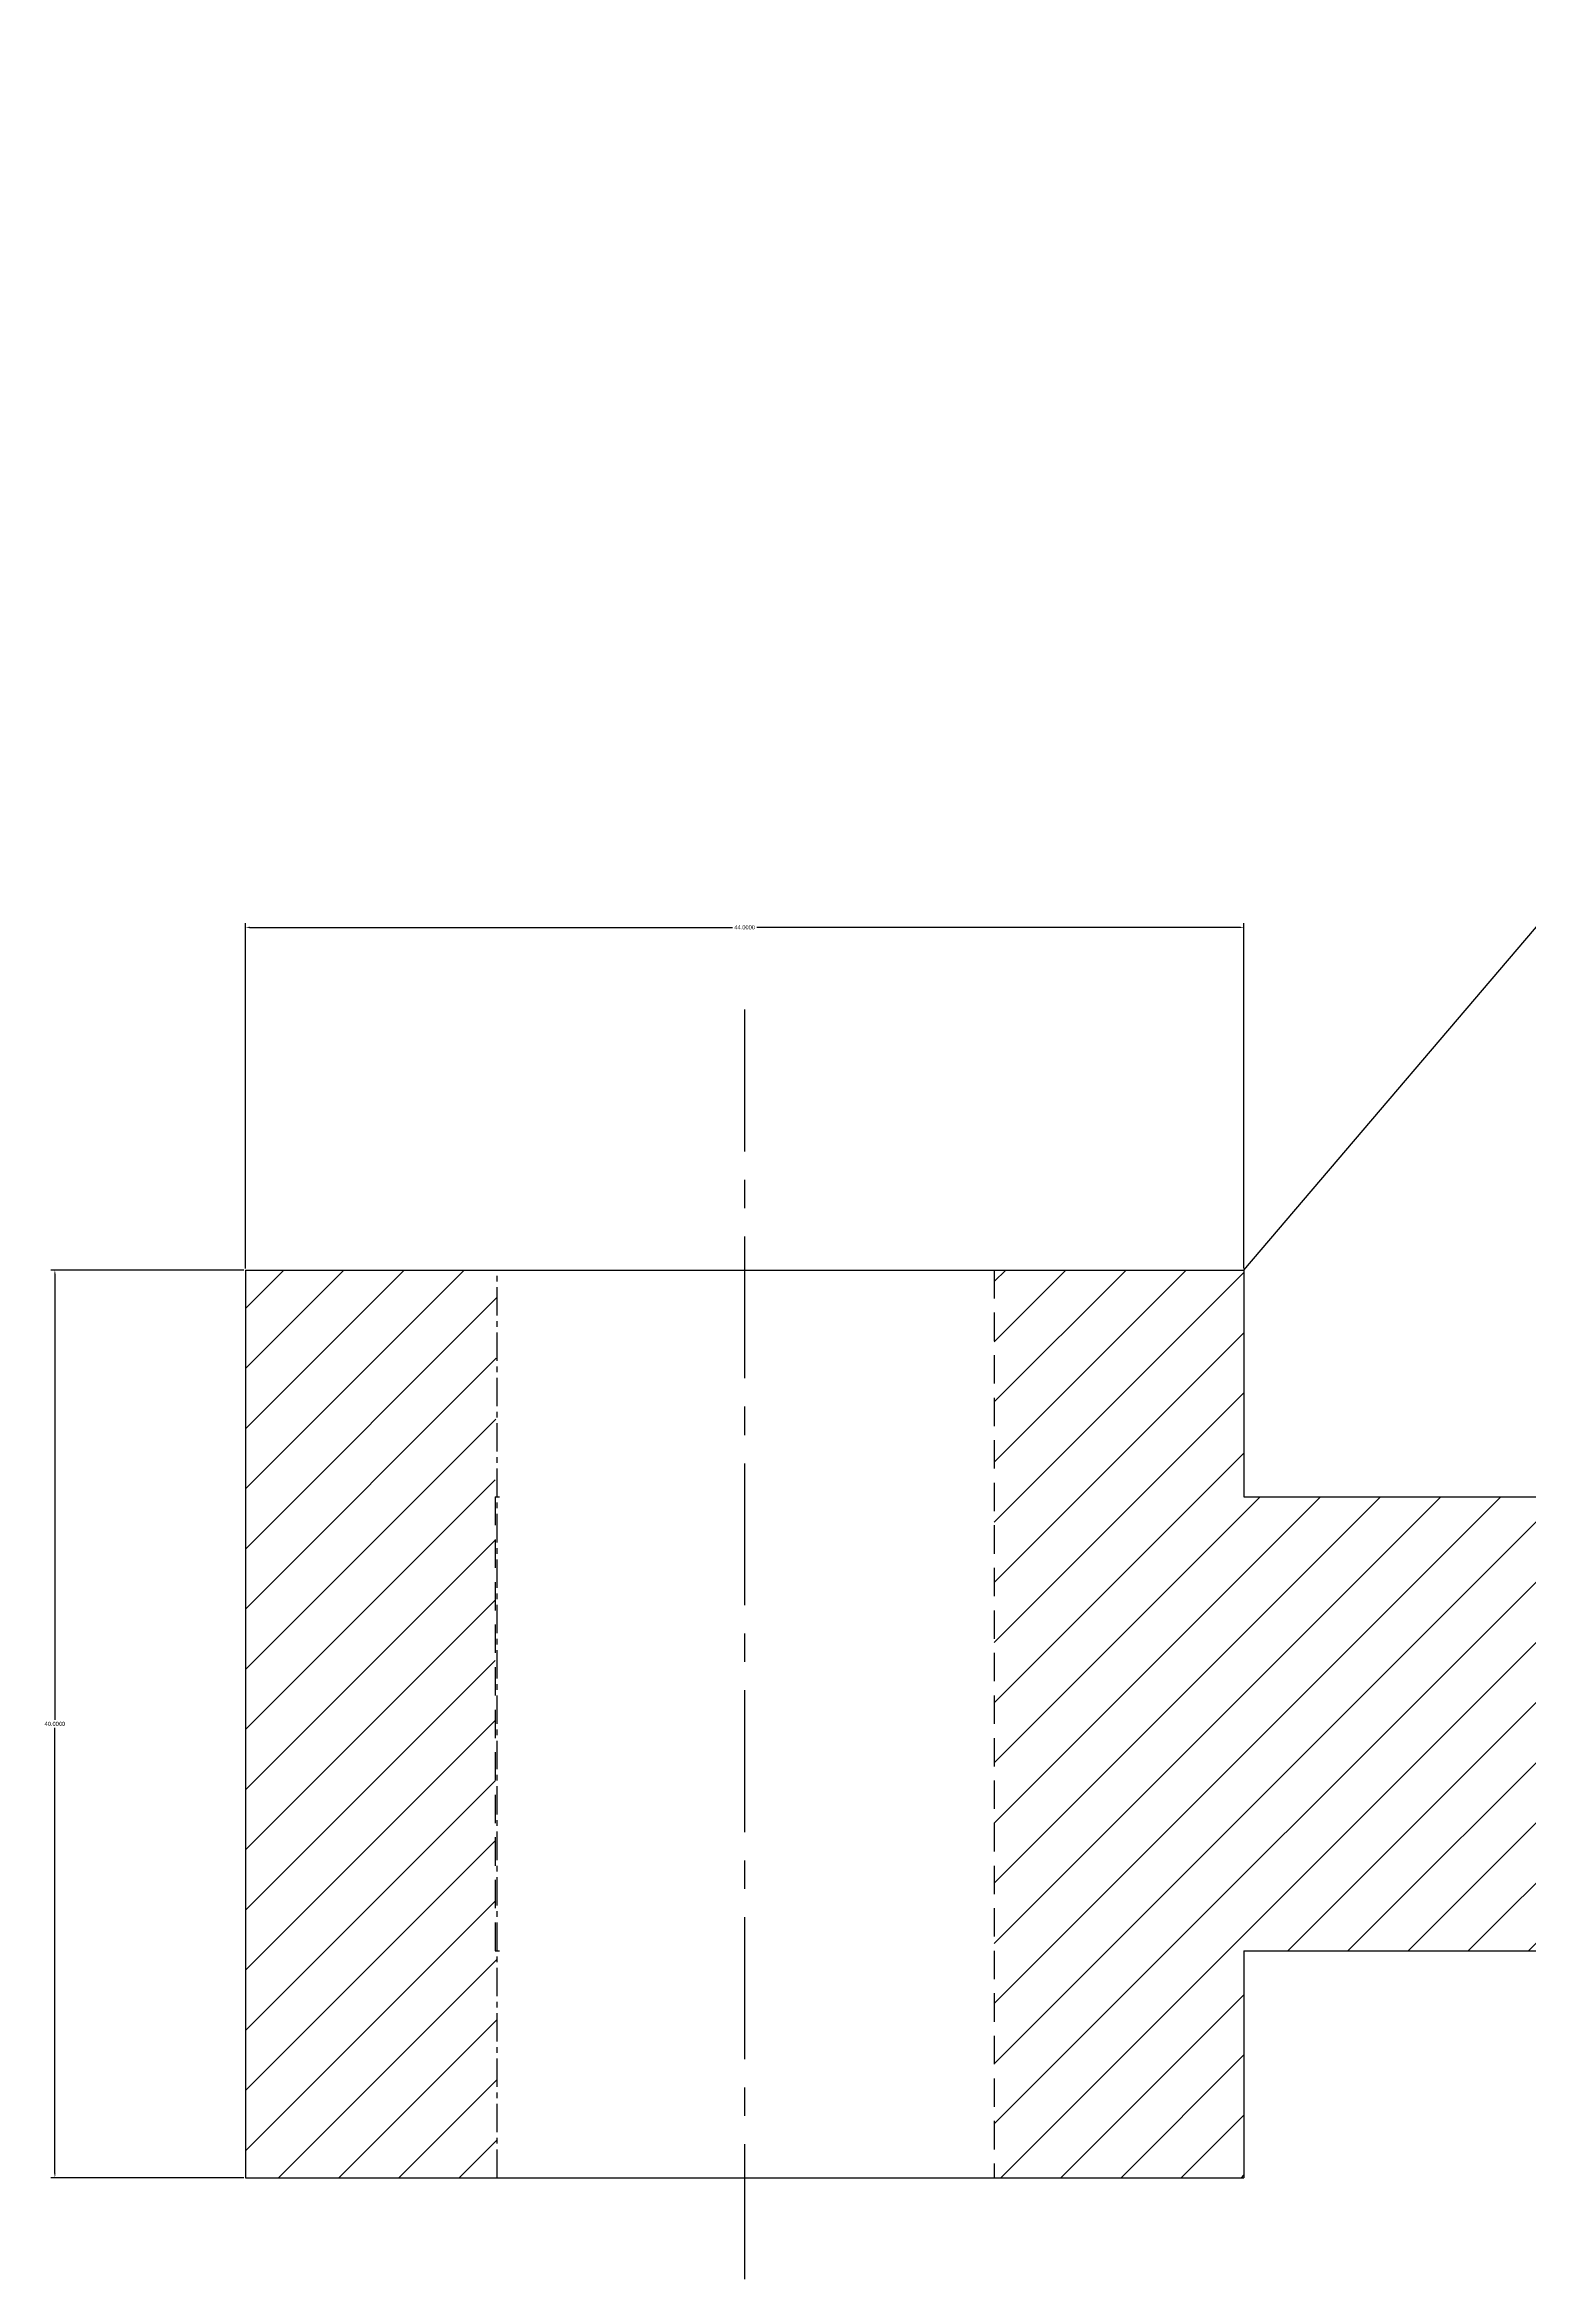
# Model space of a CAD drawing. Header units: millimetres. Extents: x -141 to 183, y -135 to 116.
# Drawn here: x -140.8 to -75.4, y 5.5 to 104 of the extents above; entities that cross this region are included whole.
import ezdxf

# ---------------------------------------------------------------- set-up
doc = ezdxf.new("R2010")
doc.units = ezdxf.units.MM
doc.header["$MEASUREMENT"] = 0
doc.linetypes.add('CENTER', pattern=[2, 1.25, -0.25, 0.25, -0.25])
doc.linetypes.add('HIDDEN', pattern=[0.375, 0.25, -0.125])
doc.styles.get("Standard").update_dxf_attribs({"font": 'arial.ttf'})
doc.dimstyles.get("Standard").update_dxf_attribs({"dimtxt": 0.18, "dimasz": 0.18, "dimexe": 0.18, "dimexo": 0.0625, "dimgap": 0.09, "dimtad": 0, "dimtih": 1, "dimtoh": 1, "dimdec": 4, "dimzin": 0, "dimdsep": 46, "dimtxsty": 'Standard', "dimcen": 0.09, "dimadec": 0, "dimazin": 0, "dimtfac": 1, "dimtdec": 4, "dimtofl": 0, "dimtmove": 0, "dimatfit": 3, "dimfxl": 1, "dimtolj": 1, "dimtzin": 0, "dimarcsym": 0})

# ---------------------------------------------------------------- blocks, each defined once
blk = doc.blocks.new('*D4')
at = {"color": 0, "lineweight": -2, "transparency": 16777216}
for p, q in [((-132, 50.062), (-132, 65.282)), ((-131.82, 65.102), (-110.537, 65.102)), ((-88.18, 65.102), (-109.463, 65.102)), ((-88, 50.062), (-88, 65.282))]:
    blk.add_line(p, q, dxfattribs=at)
at = {"color": 0, "transparency": 16777216}
for points in [[(-131.82, 65.132), (-131.82, 65.072), (-132, 65.102)], [(-88.18, 65.132), (-88.18, 65.072), (-88, 65.102)]]:
    blk.add_solid(points, dxfattribs=at)
at = {"layer": 'Defpoints', "color": 0, "transparency": 16777216}
for p in [(-88, 65.102), (-132, 50), (-88, 50)]:
    blk.add_point(p, dxfattribs=at)
at = {"color": 0, "transparency": 16777216, "insert": (-110, 65.102), "char_height": 0.18, "attachment_point": 5}
blk.add_mtext('\\A1;44.0000', dxfattribs=at)
blk = doc.blocks.new('*D10')
at = {"color": 0, "lineweight": -2, "transparency": 16777216}
for p, q in [((-132.063, 50), (-140.577, 50)), ((-140.397, 49.82), (-140.397, 30.182)), ((-140.397, 10.18), (-140.397, 29.818)), ((-132.063, 10), (-140.577, 10))]:
    blk.add_line(p, q, dxfattribs=at)
at = {"color": 0, "transparency": 16777216}
for points in [[(-140.427, 49.82), (-140.367, 49.82), (-140.397, 50)], [(-140.427, 10.18), (-140.367, 10.18), (-140.397, 10)]]:
    blk.add_solid(points, dxfattribs=at)
at = {"layer": 'Defpoints', "color": 0, "transparency": 16777216}
for p in [(-132, 50), (-140.397, 10), (-132, 10)]:
    blk.add_point(p, dxfattribs=at)
at = {"color": 0, "transparency": 16777216, "insert": (-140.397, 30), "char_height": 0.18, "attachment_point": 5}
blk.add_mtext('\\A1;40.0000', dxfattribs=at)

msp = doc.modelspace()

# ---------------------------------------------------------------- hatches: boundary and pattern name
at = {"linetype": 'CENTER'}
h = msp.add_hatch(dxfattribs=at)
h.set_pattern_fill('ANSI31', color=256, scale=15)
h.paths.add_polyline_path([(-28, 104), (-42, 104), (-42, 40), (-88, 40), (-88, 50), (-99, 50), (-99, 10), (-88, 10), (-88, 20), (-28, 20), (-28, 40)])
h.paths.add_polyline_path([(-121, 40), (-120.90736, 50), (-132, 50), (-132, 10), (-120.90736, 10), (-120.90736, 20), (-121, 20)])

# ---------------------------------------------------------------- linework, layer by layer
for p, q in [((-88, 50), (-42, 104)), ((-132, 50), (-132, 10)), ((-132, 50), (-88, 50)), ((-88, 50), (-88, 40)), ((-121, 40), (-120.79955, 40)), ((-88, 40), (-42, 40)), ((-121, 20), (-120.79955, 20)), ((-88, 20), (-88, 10)), ((-88, 20), (-10, 20)), ((-132, 10), (-88, 10))]:
    msp.add_line(p, q)
at = {"color": 30, "linetype": 'CENTER', "ltscale": 5, "true_color": 0xf26722}
msp.add_line((-110, 61.47901), (-110, 5.52223), dxfattribs=at)
at = {"linetype": 'CENTER'}
msp.add_line((-120.90736, 10), (-120.90736, 50), dxfattribs=at)
at = {"linetype": 'HIDDEN', "ltscale": 5}
for p, q in [((-99, 50), (-99, 10)), ((-88, 50), (-88, 40)), ((-121, 40), (-121, 20)), ((-88, 20), (-88, 10))]:
    msp.add_line(p, q, dxfattribs=at)

# ---------------------------------------------------------------- dimensions: what is measured, and where the dimension line sits
at = {"color": 32, "true_color": 0xcd6928}
dim = msp.add_linear_dim(base=(-88, 65.10236), p1=(-132, 50), p2=(-88, 50), dimstyle='Standard', dxfattribs=at)
dim.commit()
dim.dimension.update_dxf_attribs({"geometry": '*D4', "text_midpoint": (-110, 65.10236)})
dim = msp.add_linear_dim(base=(-140.39721, 10), p1=(-132, 50), p2=(-132, 10), angle=90, dimstyle='Standard', dxfattribs=at)
dim.commit()
dim.dimension.update_dxf_attribs({"geometry": '*D10', "text_midpoint": (-140.39721, 30)})

doc.saveas('drawing.dxf')
